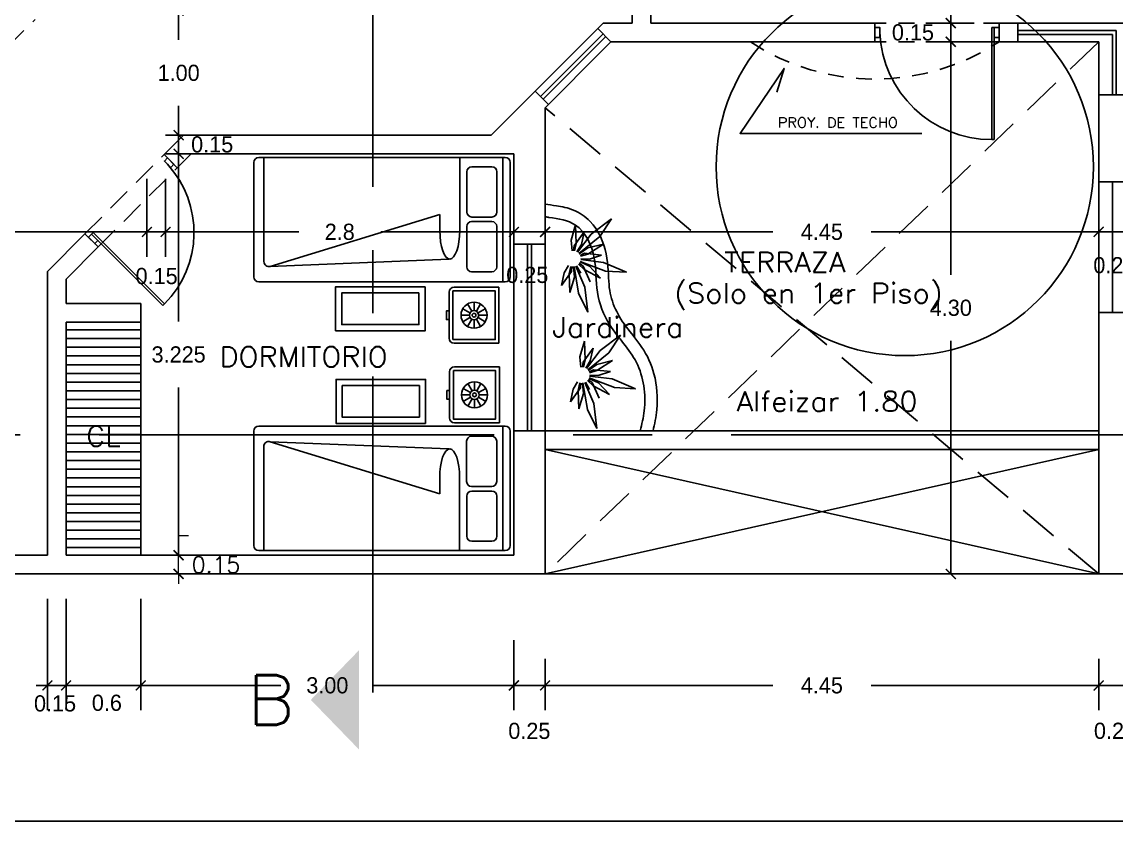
# Model space of a CAD drawing. Header units: millimetres. Extents: x 223 to 336, y 70 to 139.
# Drawn here: x 321.78 to 330.57, y 120.48 to 127.1 of the extents above; entities that cross this region are included whole.
import ezdxf

# ---------------------------------------------------------------- set-up
doc = ezdxf.new("R2010")
doc.units = ezdxf.units.MM
doc.linetypes.add('CENTERX2', pattern=[101.6, 63.5, -12.7, 12.7, -12.7])
doc.linetypes.add('HIDDEN', pattern=[9.525, 6.35, -3.175])
doc.layers.add('COTAS', color=3, linetype='Continuous', lineweight=9)
for name, color, linetype in [('linea-corte', 140, 'CENTERX2'), ('MUEBLES', 253, 'Continuous'), ('MUROS', 5, 'Continuous'), ('MUROS-BAJOS', 40, 'Continuous'), ('pisos', 8, 'Continuous'), ('PLANTAS', 3, 'Continuous'), ('PROYECCIONES', 6, 'HIDDEN'), ('PUERTAS', 2, 'Continuous'), ('TERRENO', 1, 'Continuous'), ('TEXTOS', 4, 'Continuous')]:
    doc.layers.add(name, color=color, linetype=linetype)
doc.layers.add('VENTANAS', color=250, linetype='Continuous', plot=False)
doc.styles.add('ROMANS', font='romans.shx', dxfattribs={"height": 0.05})
doc.dimstyles.new('ISO-25', dxfattribs={"dimtxt": 0.13, "dimasz": 0.08, "dimexe": 0.2, "dimexo": 0.2, "dimgap": 0.2, "dimtad": 0, "dimtih": 1, "dimtoh": 1, "dimdec": 3, "dimdsep": 46, "dimtxsty": 'Standard', "dimblk": 'ARCHTICK', "dimcen": 3, "dimadec": 0, "dimazin": 0, "dimtfac": 1, "dimtdec": 3, "dimtmove": 0, "dimatfit": 3, "dimldrblk": 'ARCHTICK', "dimfxl": 1, "dimarcsym": 0})

# ---------------------------------------------------------------- blocks, each defined once
blk = doc.blocks.new('_ARCHTICK')
at = {"color": 0, "linetype": 'ByBlock', "const_width": 0.15}
blk.add_lwpolyline([(-0.5, -0.5), (0.5, 0.5)], dxfattribs=at)
blk = doc.blocks.new('*D320')
at = {"layer": 'COTAS', "color": 0, "lineweight": -2, "ltscale": 0.05, "transparency": 16777216}
for p, q in [((298.285, 121.981), (298.285, 120.4762)), ((334.345, 121.981), (334.345, 120.4762)), ((298.285, 120.6762), (315.8658, 120.6762)), ((334.345, 120.6762), (316.7642, 120.6762))]:
    blk.add_line(p, q, dxfattribs=at)
at = {"layer": 'Defpoints', "color": 0, "ltscale": 0.05, "transparency": 16777216}
for p in [(298.285, 122.181), (334.345, 122.181), (334.345, 120.6762)]:
    blk.add_point(p, dxfattribs=at)
at = {"layer": 'COTAS', "color": 0, "lineweight": -2, "ltscale": 0.05, "transparency": 16777216, "xscale": 0.08, "yscale": 0.08, "zscale": 0.08, "rotation": 180}
blk.add_blockref('_ARCHTICK', (298.285, 120.6762), dxfattribs=at)
at = {"layer": 'COTAS', "color": 0, "lineweight": -2, "ltscale": 0.05, "transparency": 16777216, "xscale": 0.08, "yscale": 0.08, "zscale": 0.08}
blk.add_blockref('_ARCHTICK', (334.345, 120.6762), dxfattribs=at)
at = {"layer": 'COTAS', "color": 0, "ltscale": 0.05, "transparency": 16777216, "insert": (316.315, 120.6762), "char_height": 0.13, "attachment_point": 5}
blk.add_mtext('36.06', dxfattribs=at)
blk = doc.blocks.new('*D417')
at = {"layer": 'COTAS', "color": 0, "lineweight": -2, "ltscale": 0.05, "transparency": 16777216}
for p, q in [((330.2306, 128.2128), (329.0419, 128.2128)), ((329.2419, 128.2128), (329.2419, 128.1241)), ((329.2419, 127.0878), (329.2419, 127.5941)), ((329.4306, 127.0878), (329.0419, 127.0878))]:
    blk.add_line(p, q, dxfattribs=at)
at = {"layer": 'Defpoints', "color": 0, "ltscale": 0.05, "transparency": 16777216}
for p in [(329.2419, 128.2128), (330.4306, 128.2128), (329.6306, 127.0878)]:
    blk.add_point(p, dxfattribs=at)
at = {"layer": 'COTAS', "color": 0, "lineweight": -2, "ltscale": 0.05, "transparency": 16777216, "xscale": 0.08, "yscale": 0.08, "zscale": 0.08}
for p, rotation in [((329.2419, 128.2128), 90), ((329.2419, 127.0878), 270)]:
    blk.add_blockref('_ARCHTICK', p, dxfattribs=dict(at, rotation=rotation))
at = {"layer": 'COTAS', "color": 0, "ltscale": 0.05, "transparency": 16777216, "insert": (329.2419, 127.8591), "char_height": 0.13, "attachment_point": 5}
blk.add_mtext('1.125', dxfattribs=at)
blk = doc.blocks.new('*D416')
at = {"layer": 'COTAS', "color": 0, "lineweight": -2, "ltscale": 0.05, "transparency": 16777216}
for p, q in [((329.2419, 127.0878), (329.2419, 127.1678)), ((329.4306, 127.0878), (329.0419, 127.0878)), ((329.2419, 126.9378), (329.2419, 127.0878)), ((329.2419, 126.9378), (329.2419, 127.0878)), ((329.4306, 126.9378), (329.0419, 126.9378)), ((329.2419, 126.9378), (329.2419, 126.8578))]:
    blk.add_line(p, q, dxfattribs=at)
at = {"layer": 'Defpoints', "color": 0, "ltscale": 0.05, "transparency": 16777216}
for p in [(329.2419, 127.0878), (329.6306, 127.0878), (329.6306, 126.9378)]:
    blk.add_point(p, dxfattribs=at)
at = {"layer": 'COTAS', "color": 0, "lineweight": -2, "ltscale": 0.05, "transparency": 16777216, "xscale": 0.08, "yscale": 0.08, "zscale": 0.08}
for p, rotation in [((329.2419, 127.0878), 270), ((329.2419, 126.9378), 90)]:
    blk.add_blockref('_ARCHTICK', p, dxfattribs=dict(at, rotation=rotation))
at = {"layer": 'COTAS', "color": 0, "ltscale": 0.05, "transparency": 16777216, "insert": (328.9375, 127.0128), "char_height": 0.13, "attachment_point": 5}
blk.add_mtext('0.15', dxfattribs=at)
blk = doc.blocks.new('*D401')
at = {"layer": 'COTAS', "color": 0, "lineweight": -2, "ltscale": 0.05, "transparency": 16777216}
for p, q in [((323.4306, 127.1878), (322.8354, 127.1878)), ((323.0354, 127.1878), (323.0354, 126.9528)), ((323.0354, 126.1878), (323.0354, 126.4228)), ((322.9306, 126.1878), (323.2354, 126.1878))]:
    blk.add_line(p, q, dxfattribs=at)
at = {"layer": 'Defpoints', "color": 0, "ltscale": 0.05, "transparency": 16777216}
for p in [(323.0354, 127.1878), (323.6306, 127.1878), (322.7306, 126.1878)]:
    blk.add_point(p, dxfattribs=at)
at = {"layer": 'COTAS', "color": 0, "lineweight": -2, "ltscale": 0.05, "transparency": 16777216, "xscale": 0.08, "yscale": 0.08, "zscale": 0.08}
for p, rotation in [((323.0354, 127.1878), 90), ((323.0354, 126.1878), 270)]:
    blk.add_blockref('_ARCHTICK', p, dxfattribs=dict(at, rotation=rotation))
at = {"layer": 'COTAS', "color": 0, "ltscale": 0.05, "transparency": 16777216, "insert": (323.0354, 126.6878), "char_height": 0.13, "attachment_point": 5}
blk.add_mtext('1.00', dxfattribs=at)
blk = doc.blocks.new('*D355')
at = {"layer": 'COTAS', "color": 0, "lineweight": -2, "ltscale": 0.05, "transparency": 16777216}
for p, q in [((322.7306, 122.131), (322.7306, 121.5672)), ((325.7306, 122.131), (325.7306, 121.5672)), ((322.7306, 121.7672), (323.8573, 121.7672)), ((325.7306, 121.7672), (324.604, 121.7672))]:
    blk.add_line(p, q, dxfattribs=at)
at = {"layer": 'Defpoints', "color": 0, "ltscale": 0.05, "transparency": 16777216}
for p in [(322.7306, 122.331), (325.7306, 122.331), (322.7306, 121.7672)]:
    blk.add_point(p, dxfattribs=at)
at = {"layer": 'COTAS', "color": 0, "lineweight": -2, "ltscale": 0.05, "transparency": 16777216, "xscale": 0.08, "yscale": 0.08, "zscale": 0.08, "rotation": 180}
blk.add_blockref('_ARCHTICK', (322.7306, 121.7672), dxfattribs=at)
at = {"layer": 'COTAS', "color": 0, "lineweight": -2, "ltscale": 0.05, "transparency": 16777216, "xscale": 0.08, "yscale": 0.08, "zscale": 0.08}
blk.add_blockref('_ARCHTICK', (325.7306, 121.7672), dxfattribs=at)
at = {"layer": 'COTAS', "color": 0, "ltscale": 0.05, "transparency": 16777216, "insert": (324.2306, 121.7672), "char_height": 0.13, "attachment_point": 5}
blk.add_mtext('3.00', dxfattribs=at)
blk = doc.blocks.new('*D328')
at = {"layer": 'COTAS', "color": 0, "lineweight": -2, "ltscale": 0.05, "transparency": 16777216}
for p, q in [((322.9306, 125.8378), (322.9306, 125.2106)), ((325.7306, 125.8378), (325.7306, 125.2106)), ((322.9306, 125.4106), (324.0006, 125.4106)), ((325.7306, 125.4106), (324.6606, 125.4106))]:
    blk.add_line(p, q, dxfattribs=at)
at = {"layer": 'Defpoints', "color": 0, "ltscale": 0.05, "transparency": 16777216}
for p in [(322.9306, 126.0378), (325.7306, 126.0378), (322.9306, 125.4106)]:
    blk.add_point(p, dxfattribs=at)
at = {"layer": 'COTAS', "color": 0, "lineweight": -2, "ltscale": 0.05, "transparency": 16777216, "xscale": 0.08, "yscale": 0.08, "zscale": 0.08, "rotation": 180}
blk.add_blockref('_ARCHTICK', (322.9306, 125.4106), dxfattribs=at)
at = {"layer": 'COTAS', "color": 0, "lineweight": -2, "ltscale": 0.05, "transparency": 16777216, "xscale": 0.08, "yscale": 0.08, "zscale": 0.08}
blk.add_blockref('_ARCHTICK', (325.7306, 125.4106), dxfattribs=at)
at = {"layer": 'COTAS', "color": 0, "ltscale": 0.05, "transparency": 16777216, "insert": (324.3306, 125.4106), "char_height": 0.13, "attachment_point": 5}
blk.add_mtext('2.8', dxfattribs=at)
blk = doc.blocks.new('*D330')
at = {"layer": 'COTAS', "color": 0, "lineweight": -2, "ltscale": 0.05, "transparency": 16777216}
for p, q in [((319.2806, 126.2128), (319.2806, 125.2106)), ((322.7806, 125.8378), (322.7806, 125.2106)), ((319.2806, 125.4106), (320.6465, 125.4106)), ((322.7806, 125.4106), (321.4148, 125.4106))]:
    blk.add_line(p, q, dxfattribs=at)
at = {"layer": 'Defpoints', "color": 0, "ltscale": 0.05, "transparency": 16777216}
for p in [(319.2806, 126.4128), (322.7806, 126.0378), (319.2806, 125.4106)]:
    blk.add_point(p, dxfattribs=at)
at = {"layer": 'COTAS', "color": 0, "lineweight": -2, "ltscale": 0.05, "transparency": 16777216, "xscale": 0.08, "yscale": 0.08, "zscale": 0.08, "rotation": 180}
blk.add_blockref('_ARCHTICK', (319.2806, 125.4106), dxfattribs=at)
at = {"layer": 'COTAS', "color": 0, "lineweight": -2, "ltscale": 0.05, "transparency": 16777216, "xscale": 0.08, "yscale": 0.08, "zscale": 0.08}
blk.add_blockref('_ARCHTICK', (322.7806, 125.4106), dxfattribs=at)
at = {"layer": 'COTAS', "color": 0, "ltscale": 0.05, "transparency": 16777216, "insert": (321.0306, 125.4106), "char_height": 0.13, "attachment_point": 5}
blk.add_mtext('3.40', dxfattribs=at)
blk = doc.blocks.new('*D457')
at = {"layer": 'COTAS', "color": 0, "lineweight": -2, "ltscale": 0.05, "transparency": 16777216}
for p, q in [((322.1307, 122.4627), (322.1307, 121.5672)), ((322.7307, 122.4627), (322.7307, 121.5672)), ((322.1307, 121.7672), (322.0507, 121.7672)), ((322.1307, 121.7672), (322.7307, 121.7672)), ((322.7307, 121.7672), (322.8107, 121.7672))]:
    blk.add_line(p, q, dxfattribs=at)
at = {"layer": 'Defpoints', "color": 0, "ltscale": 0.05, "transparency": 16777216}
for p in [(322.1307, 122.6627), (322.7307, 122.6627), (322.7307, 121.7672)]:
    blk.add_point(p, dxfattribs=at)
at = {"layer": 'COTAS', "color": 0, "lineweight": -2, "ltscale": 0.05, "transparency": 16777216, "xscale": 0.08, "yscale": 0.08, "zscale": 0.08}
blk.add_blockref('_ARCHTICK', (322.1307, 121.7672), dxfattribs=at)
at = {"layer": 'COTAS', "color": 0, "lineweight": -2, "ltscale": 0.05, "transparency": 16777216, "xscale": 0.08, "yscale": 0.08, "zscale": 0.08, "rotation": 180}
blk.add_blockref('_ARCHTICK', (322.7307, 121.7672), dxfattribs=at)
at = {"layer": 'COTAS', "color": 0, "ltscale": 0.05, "transparency": 16777216, "insert": (322.4586, 121.6269), "char_height": 0.13, "attachment_point": 5}
blk.add_mtext('0.6', dxfattribs=at)
blk = doc.blocks.new('*D456')
at = {"layer": 'COTAS', "color": 0, "lineweight": -2, "ltscale": 0.05, "transparency": 16777216}
for p, q in [((321.9807, 122.4627), (321.9807, 121.5672)), ((322.1307, 122.4627), (322.1307, 121.5672)), ((321.9807, 121.7672), (321.9007, 121.7672)), ((321.9807, 121.7672), (322.1307, 121.7672)), ((322.1307, 121.7672), (322.2107, 121.7672))]:
    blk.add_line(p, q, dxfattribs=at)
at = {"layer": 'Defpoints', "color": 0, "ltscale": 0.05, "transparency": 16777216}
for p in [(321.9807, 122.6627), (322.1307, 122.6627), (322.1307, 121.7672)]:
    blk.add_point(p, dxfattribs=at)
at = {"layer": 'COTAS', "color": 0, "lineweight": -2, "ltscale": 0.05, "transparency": 16777216, "xscale": 0.08, "yscale": 0.08, "zscale": 0.08}
blk.add_blockref('_ARCHTICK', (321.9807, 121.7672), dxfattribs=at)
at = {"layer": 'COTAS', "color": 0, "lineweight": -2, "ltscale": 0.05, "transparency": 16777216, "xscale": 0.08, "yscale": 0.08, "zscale": 0.08, "rotation": 180}
blk.add_blockref('_ARCHTICK', (322.1307, 121.7672), dxfattribs=at)
at = {"layer": 'COTAS', "color": 0, "ltscale": 0.05, "transparency": 16777216, "insert": (322.0422, 121.6219), "char_height": 0.13, "attachment_point": 5}
blk.add_mtext('0.15', dxfattribs=at)
blk = doc.blocks.new('*D455')
at = {"layer": 'COTAS', "color": 0, "lineweight": -2, "ltscale": 0.05, "transparency": 16777216}
for p, q in [((321.0307, 122.4627), (321.0307, 121.5672)), ((321.9807, 122.4627), (321.9807, 121.5672)), ((321.0307, 121.7672), (320.9507, 121.7672)), ((321.0307, 121.7672), (321.1215, 121.7672)), ((321.9807, 121.7672), (321.8898, 121.7672)), ((321.9807, 121.7672), (322.0607, 121.7672))]:
    blk.add_line(p, q, dxfattribs=at)
at = {"layer": 'Defpoints', "color": 0, "ltscale": 0.05, "transparency": 16777216}
for p in [(321.0307, 122.6627), (321.9807, 122.6627), (321.9807, 121.7672)]:
    blk.add_point(p, dxfattribs=at)
at = {"layer": 'COTAS', "color": 0, "lineweight": -2, "ltscale": 0.05, "transparency": 16777216, "xscale": 0.08, "yscale": 0.08, "zscale": 0.08}
blk.add_blockref('_ARCHTICK', (321.0307, 121.7672), dxfattribs=at)
at = {"layer": 'COTAS', "color": 0, "lineweight": -2, "ltscale": 0.05, "transparency": 16777216, "xscale": 0.08, "yscale": 0.08, "zscale": 0.08, "rotation": 180}
blk.add_blockref('_ARCHTICK', (321.9807, 121.7672), dxfattribs=at)
at = {"layer": 'COTAS', "color": 0, "ltscale": 0.05, "transparency": 16777216, "insert": (321.5057, 121.7672), "char_height": 0.13, "attachment_point": 5}
blk.add_mtext('0.95', dxfattribs=at)
blk = doc.blocks.new('*D400')
at = {"layer": 'COTAS', "color": 0, "lineweight": -2, "ltscale": 0.05, "transparency": 16777216}
for p, q in [((323.0354, 126.1878), (323.0354, 126.2678)), ((322.9306, 126.1878), (323.2354, 126.1878)), ((323.0354, 126.0378), (323.0354, 126.1878)), ((323.0354, 126.0378), (323.0354, 126.1878)), ((322.9306, 126.0378), (323.2354, 126.0378)), ((323.0354, 126.0378), (323.0354, 125.9578))]:
    blk.add_line(p, q, dxfattribs=at)
at = {"layer": 'Defpoints', "color": 0, "ltscale": 0.05, "transparency": 16777216}
for p in [(322.7306, 126.1878), (323.0354, 126.1878), (322.7306, 126.0378)]:
    blk.add_point(p, dxfattribs=at)
at = {"layer": 'COTAS', "color": 0, "lineweight": -2, "ltscale": 0.05, "transparency": 16777216, "xscale": 0.08, "yscale": 0.08, "zscale": 0.08}
for p, rotation in [((323.0354, 126.1878), 270), ((323.0354, 126.0378), 90)]:
    blk.add_blockref('_ARCHTICK', p, dxfattribs=dict(at, rotation=rotation))
at = {"layer": 'COTAS', "color": 0, "ltscale": 0.05, "transparency": 16777216, "insert": (323.3052, 126.1128), "char_height": 0.13, "attachment_point": 5}
blk.add_mtext('0.15', dxfattribs=at)
blk = doc.blocks.new('*D331')
at = {"layer": 'COTAS', "color": 0, "lineweight": -2, "ltscale": 0.05, "transparency": 16777216}
for p, q in [((322.9306, 126.0378), (323.2354, 126.0378)), ((323.0354, 126.0378), (323.0354, 124.6903)), ((323.0354, 122.8128), (323.0354, 124.1603)), ((322.9306, 122.8128), (323.2354, 122.8128))]:
    blk.add_line(p, q, dxfattribs=at)
at = {"layer": 'Defpoints', "color": 0, "ltscale": 0.05, "transparency": 16777216}
for p in [(322.7306, 126.0378), (323.0354, 126.0378), (322.7306, 122.8128)]:
    blk.add_point(p, dxfattribs=at)
at = {"layer": 'COTAS', "color": 0, "lineweight": -2, "ltscale": 0.05, "transparency": 16777216, "xscale": 0.08, "yscale": 0.08, "zscale": 0.08}
for p, rotation in [((323.0354, 126.0378), 90), ((323.0354, 122.8128), 270)]:
    blk.add_blockref('_ARCHTICK', p, dxfattribs=dict(at, rotation=rotation))
at = {"layer": 'COTAS', "color": 0, "ltscale": 0.05, "transparency": 16777216, "insert": (323.0354, 124.4253), "char_height": 0.13, "attachment_point": 5}
blk.add_mtext('3.225', dxfattribs=at)
blk = doc.blocks.new('*D329')
at = {"layer": 'COTAS', "color": 0, "lineweight": -2, "ltscale": 0.05, "transparency": 16777216}
for p, q in [((322.7806, 125.8378), (322.7806, 125.2106)), ((322.9306, 125.8378), (322.9306, 125.2106)), ((322.7806, 125.4106), (322.7006, 125.4106)), ((322.9306, 125.4106), (322.7806, 125.4106)), ((322.9306, 125.4106), (323.0106, 125.4106))]:
    blk.add_line(p, q, dxfattribs=at)
at = {"layer": 'Defpoints', "color": 0, "ltscale": 0.05, "transparency": 16777216}
for p in [(322.7806, 126.0378), (322.9306, 126.0378), (322.7806, 125.4106)]:
    blk.add_point(p, dxfattribs=at)
at = {"layer": 'COTAS', "color": 0, "lineweight": -2, "ltscale": 0.05, "transparency": 16777216, "xscale": 0.08, "yscale": 0.08, "zscale": 0.08}
blk.add_blockref('_ARCHTICK', (322.7806, 125.4106), dxfattribs=at)
at = {"layer": 'COTAS', "color": 0, "lineweight": -2, "ltscale": 0.05, "transparency": 16777216, "xscale": 0.08, "yscale": 0.08, "zscale": 0.08, "rotation": 180}
blk.add_blockref('_ARCHTICK', (322.9306, 125.4106), dxfattribs=at)
at = {"layer": 'COTAS', "color": 0, "ltscale": 0.05, "transparency": 16777216, "insert": (322.8586, 125.0554), "char_height": 0.13, "attachment_point": 5}
blk.add_mtext('0.15', dxfattribs=at)
blk = doc.blocks.new('*D348')
at = {"layer": 'COTAS', "color": 0, "lineweight": -2, "ltscale": 0.05, "transparency": 16777216}
for p, q in [((325.9806, 121.981), (325.9806, 121.5672)), ((330.4306, 121.981), (330.4306, 121.5672)), ((325.9806, 121.7672), (327.8106, 121.7672)), ((330.4306, 121.7672), (328.6006, 121.7672))]:
    blk.add_line(p, q, dxfattribs=at)
at = {"layer": 'Defpoints', "color": 0, "ltscale": 0.05, "transparency": 16777216}
for p in [(325.9806, 122.181), (330.4306, 122.181), (325.9806, 121.7672)]:
    blk.add_point(p, dxfattribs=at)
at = {"layer": 'COTAS', "color": 0, "lineweight": -2, "ltscale": 0.05, "transparency": 16777216, "xscale": 0.08, "yscale": 0.08, "zscale": 0.08, "rotation": 180}
blk.add_blockref('_ARCHTICK', (325.9806, 121.7672), dxfattribs=at)
at = {"layer": 'COTAS', "color": 0, "lineweight": -2, "ltscale": 0.05, "transparency": 16777216, "xscale": 0.08, "yscale": 0.08, "zscale": 0.08}
blk.add_blockref('_ARCHTICK', (330.4306, 121.7672), dxfattribs=at)
at = {"layer": 'COTAS', "color": 0, "ltscale": 0.05, "transparency": 16777216, "insert": (328.2056, 121.7672), "char_height": 0.13, "attachment_point": 5}
blk.add_mtext('4.45', dxfattribs=at)
blk = doc.blocks.new('*D326')
at = {"layer": 'COTAS', "color": 0, "lineweight": -2, "ltscale": 0.05, "transparency": 16777216}
for p, q in [((325.9806, 126.2079), (325.9806, 125.2106)), ((330.4306, 125.6128), (330.4306, 125.2106)), ((325.9806, 125.4106), (327.8106, 125.4106)), ((330.4306, 125.4106), (328.6006, 125.4106))]:
    blk.add_line(p, q, dxfattribs=at)
at = {"layer": 'Defpoints', "color": 0, "ltscale": 0.05, "transparency": 16777216}
for p in [(325.9806, 126.4079), (330.4306, 125.8128), (325.9806, 125.4106)]:
    blk.add_point(p, dxfattribs=at)
at = {"layer": 'COTAS', "color": 0, "lineweight": -2, "ltscale": 0.05, "transparency": 16777216, "xscale": 0.08, "yscale": 0.08, "zscale": 0.08, "rotation": 180}
blk.add_blockref('_ARCHTICK', (325.9806, 125.4106), dxfattribs=at)
at = {"layer": 'COTAS', "color": 0, "lineweight": -2, "ltscale": 0.05, "transparency": 16777216, "xscale": 0.08, "yscale": 0.08, "zscale": 0.08}
blk.add_blockref('_ARCHTICK', (330.4306, 125.4106), dxfattribs=at)
at = {"layer": 'COTAS', "color": 0, "ltscale": 0.05, "transparency": 16777216, "insert": (328.2056, 125.4106), "char_height": 0.13, "attachment_point": 5}
blk.add_mtext('4.45', dxfattribs=at)
blk = doc.blocks.new('*D354')
at = {"layer": 'COTAS', "color": 0, "lineweight": -2, "ltscale": 0.05, "transparency": 16777216}
for p, q in [((325.7306, 122.131), (325.7306, 121.5672)), ((325.9806, 121.981), (325.9806, 121.5672)), ((325.7306, 121.7672), (325.6506, 121.7672)), ((325.9806, 121.7672), (325.7306, 121.7672)), ((325.9806, 121.7672), (326.0606, 121.7672))]:
    blk.add_line(p, q, dxfattribs=at)
at = {"layer": 'Defpoints', "color": 0, "ltscale": 0.05, "transparency": 16777216}
for p in [(325.7306, 122.331), (325.9806, 122.181), (325.7306, 121.7672)]:
    blk.add_point(p, dxfattribs=at)
at = {"layer": 'COTAS', "color": 0, "lineweight": -2, "ltscale": 0.05, "transparency": 16777216, "xscale": 0.08, "yscale": 0.08, "zscale": 0.08}
blk.add_blockref('_ARCHTICK', (325.7306, 121.7672), dxfattribs=at)
at = {"layer": 'COTAS', "color": 0, "lineweight": -2, "ltscale": 0.05, "transparency": 16777216, "xscale": 0.08, "yscale": 0.08, "zscale": 0.08, "rotation": 180}
blk.add_blockref('_ARCHTICK', (325.9806, 121.7672), dxfattribs=at)
at = {"layer": 'COTAS', "color": 0, "ltscale": 0.05, "transparency": 16777216, "insert": (325.8545, 121.4012), "char_height": 0.13, "attachment_point": 5}
blk.add_mtext('0.25', dxfattribs=at)
blk = doc.blocks.new('*D327')
at = {"layer": 'COTAS', "color": 0, "lineweight": -2, "ltscale": 0.05, "transparency": 16777216}
for p, q in [((325.9806, 126.2079), (325.9806, 125.2106)), ((325.7306, 125.8378), (325.7306, 125.2106)), ((325.7306, 125.4106), (325.6506, 125.4106)), ((325.9806, 125.4106), (325.7306, 125.4106)), ((325.9806, 125.4106), (326.0606, 125.4106))]:
    blk.add_line(p, q, dxfattribs=at)
at = {"layer": 'Defpoints', "color": 0, "ltscale": 0.05, "transparency": 16777216}
for p in [(325.9806, 126.4079), (325.7306, 126.0378), (325.7306, 125.4106)]:
    blk.add_point(p, dxfattribs=at)
at = {"layer": 'COTAS', "color": 0, "lineweight": -2, "ltscale": 0.05, "transparency": 16777216, "xscale": 0.08, "yscale": 0.08, "zscale": 0.08}
blk.add_blockref('_ARCHTICK', (325.7306, 125.4106), dxfattribs=at)
at = {"layer": 'COTAS', "color": 0, "lineweight": -2, "ltscale": 0.05, "transparency": 16777216, "xscale": 0.08, "yscale": 0.08, "zscale": 0.08, "rotation": 180}
blk.add_blockref('_ARCHTICK', (325.9806, 125.4106), dxfattribs=at)
at = {"layer": 'COTAS', "color": 0, "ltscale": 0.05, "transparency": 16777216, "insert": (325.838, 125.0644), "char_height": 0.13, "attachment_point": 5}
blk.add_mtext('0.25', dxfattribs=at)
blk = doc.blocks.new('*D356')
at = {"layer": 'COTAS', "color": 0, "lineweight": -2, "ltscale": 0.05, "transparency": 16777216}
for p, q in [((330.6806, 122.131), (330.6806, 121.5672)), ((330.4306, 121.981), (330.4306, 121.5672)), ((330.4306, 121.7672), (330.3506, 121.7672)), ((330.6806, 121.7672), (330.4306, 121.7672)), ((330.6806, 121.7672), (330.7606, 121.7672))]:
    blk.add_line(p, q, dxfattribs=at)
at = {"layer": 'Defpoints', "color": 0, "ltscale": 0.05, "transparency": 16777216}
for p in [(330.6806, 122.331), (330.4306, 122.181), (330.4306, 121.7672)]:
    blk.add_point(p, dxfattribs=at)
at = {"layer": 'COTAS', "color": 0, "lineweight": -2, "ltscale": 0.05, "transparency": 16777216, "xscale": 0.08, "yscale": 0.08, "zscale": 0.08}
blk.add_blockref('_ARCHTICK', (330.4306, 121.7672), dxfattribs=at)
at = {"layer": 'COTAS', "color": 0, "lineweight": -2, "ltscale": 0.05, "transparency": 16777216, "xscale": 0.08, "yscale": 0.08, "zscale": 0.08, "rotation": 180}
blk.add_blockref('_ARCHTICK', (330.6806, 121.7672), dxfattribs=at)
at = {"layer": 'COTAS', "color": 0, "ltscale": 0.05, "transparency": 16777216, "insert": (330.5615, 121.4017), "char_height": 0.13, "attachment_point": 5}
blk.add_mtext('0.25', dxfattribs=at)
blk = doc.blocks.new('*D325')
at = {"layer": 'COTAS', "color": 0, "lineweight": -2, "ltscale": 0.05, "transparency": 16777216}
for p, q in [((330.2306, 126.9378), (329.0419, 126.9378)), ((329.2419, 126.9378), (329.2419, 125.0653)), ((329.2419, 122.6628), (329.2419, 124.5353)), ((330.2306, 122.6628), (329.0419, 122.6628))]:
    blk.add_line(p, q, dxfattribs=at)
at = {"layer": 'Defpoints', "color": 0, "ltscale": 0.05, "transparency": 16777216}
for p in [(329.2419, 126.9378), (330.4306, 126.9378), (330.4306, 122.6628)]:
    blk.add_point(p, dxfattribs=at)
at = {"layer": 'COTAS', "color": 0, "lineweight": -2, "ltscale": 0.05, "transparency": 16777216, "xscale": 0.08, "yscale": 0.08, "zscale": 0.08}
for p, rotation in [((329.2419, 126.9378), 90), ((329.2419, 122.6628), 270)]:
    blk.add_blockref('_ARCHTICK', p, dxfattribs=dict(at, rotation=rotation))
at = {"layer": 'COTAS', "color": 0, "ltscale": 0.05, "transparency": 16777216, "insert": (329.2419, 124.8003), "char_height": 0.13, "attachment_point": 5}
blk.add_mtext('4.30', dxfattribs=at)
blk = doc.blocks.new('*D324')
at = {"layer": 'COTAS', "color": 0, "lineweight": -2, "ltscale": 0.05, "transparency": 16777216}
for p, q in [((330.4306, 125.6128), (330.4306, 125.2106)), ((330.6806, 125.6128), (330.6806, 125.2106)), ((330.4306, 125.4106), (330.3506, 125.4106)), ((330.6806, 125.4106), (330.4306, 125.4106)), ((330.6806, 125.4106), (330.7606, 125.4106))]:
    blk.add_line(p, q, dxfattribs=at)
at = {"layer": 'Defpoints', "color": 0, "ltscale": 0.05, "transparency": 16777216}
for p in [(330.4306, 125.8128), (330.6806, 125.8128), (330.4306, 125.4106)]:
    blk.add_point(p, dxfattribs=at)
at = {"layer": 'COTAS', "color": 0, "lineweight": -2, "ltscale": 0.05, "transparency": 16777216, "xscale": 0.08, "yscale": 0.08, "zscale": 0.08}
blk.add_blockref('_ARCHTICK', (330.4306, 125.4106), dxfattribs=at)
at = {"layer": 'COTAS', "color": 0, "lineweight": -2, "ltscale": 0.05, "transparency": 16777216, "xscale": 0.08, "yscale": 0.08, "zscale": 0.08, "rotation": 180}
blk.add_blockref('_ARCHTICK', (330.6806, 125.4106), dxfattribs=at)
at = {"layer": 'COTAS', "color": 0, "ltscale": 0.05, "transparency": 16777216, "insert": (330.5567, 125.1424), "char_height": 0.13, "attachment_point": 5}
blk.add_mtext('0.25', dxfattribs=at)

msp = doc.modelspace()

# ---------------------------------------------------------------- hatches: boundary and pattern name
at = {"layer": 'pisos', "ltscale": 0.05}
h = msp.add_hatch(dxfattribs=at)
h.set_pattern_fill('_USER', color=256, scale=0.07, style=0, pattern_type=0)
h.set_pattern_definition([(0, (56.68888, 256.013836), (0, -0.07), [])])
h.paths.add_polyline_path([(322.73064, 122.81281), (322.13064, 122.81281), (322.13064, 124.68531), (322.73064, 124.68531)])
h.paths.add_polyline_path([(322.21827, 123.87715), (322.62563, 123.87715), (322.62563, 123.62897), (322.21827, 123.62897)], flags=24)

# ---------------------------------------------------------------- linework, layer by layer
at = {"layer": 'COTAS', "ltscale": 0.05}
for p, q in [((323.03539, 122.97281), (323.11539, 122.97281)), ((323.03539, 122.81281), (323.03539, 122.97281)), ((322.93064, 122.81281), (323.23539, 122.81281)), ((323.03539, 122.66281), (323.03539, 122.81281)), ((322.93064, 122.66281), (323.23539, 122.66281)), ((323.03539, 122.66281), (323.03539, 122.58281))]:
    msp.add_line(p, q, dxfattribs=at)
at = {"layer": 'linea-corte', "ltscale": 0.04}
msp.add_line((324.59687, 136.44118), (324.59687, 121.26045), dxfattribs=at)
at = {"layer": 'linea-corte', "ltscale": 0.05}
msp.add_line((335.73083, 123.78159), (297.15788, 123.78159), dxfattribs=at)
msp.add_lwpolyline([(324.48628, 121.65114, 0.8, 0, 0), (324.09813, 121.65114, 0, 0, 0)], format="xyseb", dxfattribs=at)
at = {"layer": 'MUEBLES'}
for p, q in [((323.64054, 125.04864), (323.64054, 125.96864)), ((323.68054, 126.00864), (325.66054, 126.00864)), ((323.72054, 125.1721), (323.72054, 126.00864)), ((325.29467, 125.42124), (325.29467, 126.00175)), ((325.64054, 126.00864), (325.64054, 125.00864)), ((325.70054, 125.96864), (325.70054, 125.04864)), ((325.35242, 125.89372), (325.35242, 125.57025)), ((325.55417, 125.93372), (325.39242, 125.93372)), ((325.59417, 125.57025), (325.59417, 125.89372)), ((325.13467, 125.55148), (323.77226, 125.13386)), ((325.13467, 125.42124), (325.13467, 125.55148)), ((325.39242, 125.53025), (325.55417, 125.53025)), ((325.35066, 125.45366), (325.35066, 125.13019)), ((325.55242, 125.49366), (325.39066, 125.49366)), ((325.59242, 125.13019), (325.59242, 125.45366)), ((325.20648, 125.19217), (323.77226, 125.13386)), ((325.39066, 125.09019), (325.55242, 125.09019)), ((325.66054, 125.00864), (323.68054, 125.00864)), ((325.2097, 124.92619), (325.2097, 124.55619)), ((325.6097, 124.96619), (325.2497, 124.96619)), ((325.6097, 124.51619), (325.6097, 124.96619)), ((325.35751, 124.83159), (325.39097, 124.77363)), ((325.4097, 124.84557), (325.4097, 124.77864)), ((325.4097, 124.84557), (325.4097, 124.77864)), ((325.46189, 124.83159), (325.42843, 124.77363)), ((325.30532, 124.74119), (325.37225, 124.74119)), ((325.37225, 124.74119), (325.30532, 124.74119)), ((325.3193, 124.79338), (325.37726, 124.75992)), ((325.3193, 124.689), (325.37726, 124.72246)), ((325.5001, 124.79338), (325.44214, 124.75992)), ((325.5001, 124.689), (325.44214, 124.72246)), ((325.51408, 124.74119), (325.44715, 124.74119)), ((325.35751, 124.65079), (325.39097, 124.70875)), ((325.4097, 124.70374), (325.4097, 124.63681)), ((325.4097, 124.63681), (325.4097, 124.70374)), ((325.46189, 124.65079), (325.42843, 124.70875)), ((325.2497, 124.51619), (325.6097, 124.51619)), ((325.21346, 123.91647), (325.21346, 124.28647)), ((325.25346, 124.32647), (325.61346, 124.32647)), ((325.61346, 124.32647), (325.61346, 123.87647)), ((325.36127, 124.19186), (325.39473, 124.1339)), ((325.41346, 124.20585), (325.41346, 124.13892)), ((325.41346, 124.13892), (325.41346, 124.20585)), ((325.46565, 124.19186), (325.43218, 124.1339)), ((325.376, 124.10147), (325.30908, 124.10147)), ((325.30908, 124.10147), (325.376, 124.10147)), ((325.32306, 124.15366), (325.38102, 124.12019)), ((325.50385, 124.15366), (325.44589, 124.12019)), ((325.51784, 124.10147), (325.45091, 124.10147)), ((325.32306, 124.04928), (325.38102, 124.08274)), ((325.36127, 124.01107), (325.39473, 124.06903)), ((325.41346, 123.99709), (325.41346, 124.06401)), ((325.41346, 123.99709), (325.41346, 124.06401)), ((325.46565, 124.01107), (325.43218, 124.06903)), ((325.50385, 124.04928), (325.44589, 124.08274)), ((325.6601, 123.8505), (323.6801, 123.8505)), ((325.61346, 123.87647), (325.25346, 123.87647)), ((325.6401, 122.8505), (325.6401, 123.8505)), ((323.6401, 123.8105), (323.6401, 122.8905)), ((325.39022, 123.76895), (325.55198, 123.76895)), ((325.7001, 122.8905), (325.7001, 123.8105)), ((323.7201, 123.68703), (323.7201, 122.8505)), ((325.20603, 123.66696), (323.77182, 123.72528)), ((325.13422, 123.30765), (323.77182, 123.72528)), ((325.35022, 123.40548), (325.35022, 123.72895)), ((325.59198, 123.72895), (325.59198, 123.40548)), ((325.13422, 123.43789), (325.13422, 123.30765)), ((325.29422, 123.43789), (325.29422, 122.85738)), ((325.55198, 123.36548), (325.39022, 123.36548)), ((325.39197, 123.32888), (325.55373, 123.32888)), ((325.35197, 122.96542), (325.35197, 123.28888)), ((325.59373, 123.28888), (325.59373, 122.96542)), ((325.55373, 122.92542), (325.39197, 122.92542)), ((323.6801, 122.8505), (325.6601, 122.8505))]:
    msp.add_line(p, q, dxfattribs=at)
for points in [[(325.01706, 124.97059), (325.01706, 124.61647), (324.29671, 124.61647), (324.29671, 124.97059)], [(324.96706, 124.92059), (324.96706, 124.66647), (324.34671, 124.66647), (324.34671, 124.92059)], [(325.2397, 124.54619), (325.5797, 124.54619), (325.5797, 124.93619), (325.2397, 124.93619)], [(325.2097, 124.77622), (325.2097, 124.70616), (325.18763, 124.70616), (325.18763, 124.77622)], [(325.24346, 124.29647), (325.58346, 124.29647), (325.58346, 123.90647), (325.24346, 123.90647)], [(325.02082, 123.87206), (325.02082, 124.22619), (324.30047, 124.22619), (324.30047, 123.87206)], [(324.97082, 123.92206), (324.97082, 124.17619), (324.35047, 124.17619), (324.35047, 123.92206)], [(325.21346, 124.06644), (325.21346, 124.13649), (325.19138, 124.13649), (325.19138, 124.06644)]]:
    msp.add_lwpolyline(points, close=True, dxfattribs=at)
for centre, radius in [((325.4097, 124.74119), 0.10438), ((325.4097, 124.74119), 0.03745), ((325.4097, 124.74119), 0.01509), ((325.41346, 124.10147), 0.10438), ((325.41346, 124.10147), 0.03745), ((325.41346, 124.10147), 0.01509)]:
    msp.add_circle(centre, radius, dxfattribs=at)
for centre, start, end in [((323.68054, 125.96864), 90, 180), ((325.66054, 125.96864), 0, 90), ((325.39242, 125.89372), 90, 180), ((325.55417, 125.89372), 0, 90), ((325.39242, 125.57025), 180, 270), ((325.55417, 125.57025), 270, 0), ((325.39066, 125.45366), 90, 180), ((325.55242, 125.45366), 0, 90), ((323.76054, 125.1721), 180, 287.042122), ((325.39066, 125.13019), 180, 270), ((325.55242, 125.13019), 270, 0), ((323.68054, 125.04864), 180, 270), ((325.66054, 125.04864), 270, 0), ((325.2497, 124.92619), 90, 180), ((325.2497, 124.55619), 180, 270), ((325.25346, 124.28647), 90, 180), ((323.6801, 123.8105), 90, 180), ((325.25346, 123.91647), 180, 270), ((325.6601, 123.8105), 0, 90), ((325.39022, 123.72895), 90, 180), ((325.55198, 123.72895), 0, 90), ((323.7601, 123.68703), 72.957878, 180), ((325.39022, 123.40548), 180, 270), ((325.55198, 123.40548), 270, 0), ((325.39197, 123.28888), 90, 180), ((325.55373, 123.28888), 0, 90), ((325.39197, 122.96542), 180, 270), ((325.55373, 122.96542), 270, 0), ((323.6801, 122.8905), 180, 270), ((325.6601, 122.8905), 270, 0)]:
    msp.add_arc(centre, 0.04, start, end, dxfattribs=at)
at = {"layer": 'MUEBLES', "extrusion": (0, 0, -1)}
msp.add_ellipse((325.21467, 125.42124), major_axis=(0, -0.2289), ratio=0.3494982, start_param=4.712389, end_param=7.8539816, dxfattribs=at)
at = {"layer": 'MUEBLES'}
msp.add_ellipse((325.21422, 123.43789), major_axis=(0, 0.2289), ratio=0.3494982, start_param=4.712389, end_param=7.8539816, dxfattribs=at)
at = {"layer": 'MUROS'}
for p, q in [((326.68064, 127.20031), (326.68064, 127.08781)), ((326.83064, 127.20031), (326.83064, 127.08781)), ((326.40447, 127.04387), (326.4484, 127.08781)), ((326.51054, 126.93781), (326.40447, 127.04387)), ((326.4484, 127.08781), (326.68064, 127.08781)), ((326.83064, 127.08781), (328.63064, 127.08781)), ((329.63064, 126.93781), (329.63064, 127.08781)), ((329.63064, 127.08781), (329.78064, 127.08781)), ((329.78064, 126.93781), (329.78064, 127.08781)), ((326.51054, 126.93781), (327.63064, 126.93781)), ((326.51054, 126.93781), (328.63064, 126.93781)), ((329.63064, 126.93781), (329.78064, 126.93781)), ((325.5484, 126.18781), (325.90196, 126.54136)), ((326.00802, 126.4353), (325.90196, 126.54136)), ((330.43064, 126.51281), (330.43064, 126.03781)), ((330.43064, 125.81281), (330.43064, 126.51281)), ((330.43064, 126.51281), (330.68064, 126.51281)), ((325.98064, 126.40791), (326.00802, 126.4353)), ((323.07459, 126.18781), (325.5484, 126.18781)), ((323.13673, 126.03781), (325.73064, 126.03781)), ((330.43064, 125.81281), (330.68064, 125.81281)), ((325.73064, 125.31281), (325.98064, 125.31281)), ((330.43064, 123.81281), (330.43064, 124.76281)), ((325.73064, 123.81281), (330.43064, 123.81281)), ((330.43064, 122.66281), (330.43064, 123.81281)), ((325.98064, 123.66281), (330.43064, 123.66281)), ((314.61814, 122.81281), (321.98064, 122.81281)), ((322.13064, 122.81281), (325.73064, 122.81281)), ((305.24661, 122.66234), (325.98064, 122.66281)), ((330.43064, 122.66281), (333.195, 122.66281))]:
    msp.add_line(p, q, dxfattribs=at)
at = {"layer": 'MUROS', "ltscale": 0.05}
for p, q in [((328.63064, 126.93781), (328.63064, 127.08781)), ((325.98064, 126.40791), (325.98064, 125.31281)), ((322.91883, 126.03205), (323.07459, 126.18781)), ((323.0249, 125.92598), (323.13673, 126.03781)), ((325.73064, 126.03781), (325.73064, 125.31281)), ((322.91883, 126.03205), (323.0249, 125.92598)), ((321.98064, 125.09385), (322.28244, 125.39565)), ((322.28244, 125.39565), (322.3885, 125.28958)), ((322.13064, 125.03172), (322.3885, 125.28958)), ((321.98064, 125.09385), (321.98064, 122.81281)), ((322.13064, 125.03172), (322.13064, 124.83531)), ((322.13064, 124.83531), (322.73064, 124.83531)), ((322.73064, 124.68531), (322.73064, 124.83531)), ((330.68064, 124.76281), (330.43064, 124.76281)), ((322.13064, 124.68531), (322.73064, 124.68531)), ((322.13064, 124.68531), (322.13064, 122.81281)), ((325.73064, 123.81281), (325.73064, 122.81281)), ((325.73064, 123.81281), (325.98064, 123.81281)), ((325.98064, 123.81281), (325.98064, 122.66281)), ((325.98064, 123.81281), (325.98064, 122.66281))]:
    msp.add_line(p, q, dxfattribs=at)
at = {"layer": 'MUROS-BAJOS', "ltscale": 0.05}
for p, q in [((326.40447, 127.04387), (325.90196, 126.54136)), ((329.78064, 127.08781), (330.68064, 127.08781)), ((326.43229, 126.85956), (326.51054, 126.93781)), ((326.43229, 126.85956), (326.51054, 126.93781)), ((329.78064, 126.93781), (330.43064, 126.93781)), ((330.43064, 126.93781), (330.43064, 126.51281)), ((326.43229, 126.85956), (326.00802, 126.4353)), ((330.43064, 125.81281), (330.43064, 124.76281)), ((325.73064, 125.31281), (325.73064, 123.81281)), ((325.98064, 123.81281), (325.98064, 125.31281)), ((325.98064, 123.81281), (325.98064, 125.31281))]:
    msp.add_line(p, q, dxfattribs=at)
for points, knots in [([(326.84828, 123.81281), (326.8618, 123.8666), (326.87355, 123.9233), (326.88766, 124.07817), (326.88098, 124.17634), (326.83584, 124.34647), (326.80074, 124.42092), (326.71736, 124.5454), (326.67179, 124.59826), (326.55176, 124.75641), (326.50517, 124.86124), (326.48887, 125.05708), (326.49136, 125.14079), (326.45176, 125.32718), (326.41261, 125.42274), (326.30473, 125.53529), (326.25718, 125.56632), (326.16303, 125.60386), (326.11605, 125.61345), (326.04049, 125.62513), (326.01029, 125.62906), (325.98064, 125.63234)], [0.0920503, 0.0920503, 0.0920503, 0.0920503, 0.2495142, 0.2495142, 0.4990285, 0.4990285, 0.701201, 0.701201, 0.9033735, 0.9033735, 1.32914, 1.32914, 1.5629622, 1.5629622, 1.7967845, 1.7967845, 1.915531, 1.915531, 2.0342776, 2.0342776, 2.1177605, 2.1177605, 2.1177605, 2.1177605]), ([(326.74499, 123.81281), (326.75892, 123.86561), (326.80048, 124.04667), (326.75678, 124.3781), (326.49771, 124.62424), (326.38027, 124.92344), (326.40145, 125.2081), (326.2709, 125.48753), (326.07793, 125.51977), (325.99116, 125.53016), (325.98064, 125.53136)], [0.0670857, 0.0670857, 0.0670857, 0.0670857, 0.2310733, 0.6245672, 0.9932549, 1.2748951, 1.5517175, 1.854887, 2.0771678, 2.1078858, 2.1078858, 2.1078858, 2.1078858])]:
    msp.add_open_spline(points, degree=3, knots=knots, dxfattribs=at)
at = {"layer": 'pisos', "ltscale": 0.05}
for p, q in [((322.73064, 122.81281), (322.73064, 124.68531)), ((330.43064, 122.66281), (325.98064, 123.66281)), ((330.43064, 123.66281), (325.98064, 122.66281)), ((325.98064, 122.66281), (330.43064, 122.66281)), ((325.98064, 122.66281), (330.43064, 122.66281))]:
    msp.add_line(p, q, dxfattribs=at)
msp.add_lwpolyline([(329.00878, 126.20189), (327.54855, 126.20189), (327.90155, 126.72441), (327.84417, 126.53449)], dxfattribs=at)
at = {"layer": 'pisos', "color": 0, "ltscale": 0.05}
msp.add_circle((328.8719, 125.93322), 1.5165, dxfattribs=at)
at = {"layer": 'PLANTAS'}
for p, q in [((326.35254, 125.39351), (326.51477, 125.51535)), ((326.51477, 125.51535), (326.4211, 125.37394)), ((326.18939, 125.34325), (326.22664, 125.46761)), ((326.22664, 125.46761), (326.23177, 125.31878)), ((326.19738, 125.25986), (326.18939, 125.34325)), ((326.29435, 125.41039), (326.21401, 125.29976)), ((326.24225, 125.24719), (326.35254, 125.39351)), ((326.4211, 125.37394), (326.25331, 125.23656)), ((326.27277, 125.30954), (326.29435, 125.41039)), ((326.21401, 125.29976), (326.20998, 125.25983)), ((326.23177, 125.31878), (326.21793, 125.25852)), ((326.23699, 125.25077), (326.27277, 125.30954)), ((326.25593, 125.23314), (326.32415, 125.28174)), ((326.45048, 125.31167), (326.32415, 125.23281)), ((326.32415, 125.28174), (326.45048, 125.31167)), ((326.2883, 125.13471), (326.25574, 125.15816)), ((326.26207, 125.16906), (326.33827, 125.13428)), ((326.2988, 125.23868), (326.26221, 125.22221)), ((326.46659, 125.09643), (326.26373, 125.17304)), ((326.32415, 125.23281), (326.26505, 125.21467)), ((326.2674, 125.18794), (326.44926, 125.16558)), ((326.26786, 125.19429), (326.33666, 125.19268)), ((326.43478, 125.22442), (326.2988, 125.23868)), ((326.33666, 125.19268), (326.43478, 125.22442)), ((326.44926, 125.16558), (326.63589, 125.08601)), ((326.11267, 124.98119), (326.19301, 125.09182)), ((326.13425, 125.08203), (326.11267, 124.98119)), ((326.17003, 125.14081), (326.13425, 125.08203)), ((326.17525, 125.0728), (326.1891, 125.13305)), ((326.18038, 124.92397), (326.17525, 125.0728)), ((326.19301, 125.09182), (326.19704, 125.13175)), ((326.20964, 125.13171), (326.21763, 125.04833)), ((326.249, 124.91828), (326.21392, 125.13227)), ((326.22865, 125.13653), (326.30023, 124.96786)), ((326.23439, 125.13931), (326.26739, 125.07893)), ((326.29589, 125.10982), (326.25063, 125.15194)), ((326.34394, 125.00982), (326.2883, 125.13471)), ((326.42735, 125.03985), (326.29589, 125.10982)), ((326.33827, 125.13428), (326.42735, 125.03985)), ((326.63589, 125.08601), (326.46659, 125.09643)), ((326.21763, 125.04833), (326.18038, 124.92397)), ((326.32463, 124.76645), (326.249, 124.91828)), ((326.30023, 124.96786), (326.32463, 124.76645)), ((326.42423, 124.45838), (326.58646, 124.58022)), ((326.58646, 124.58022), (326.49279, 124.4388)), ((326.26108, 124.40811), (326.29833, 124.53247)), ((326.36604, 124.47526), (326.2857, 124.36462)), ((326.29833, 124.53247), (326.30346, 124.38365)), ((326.31395, 124.31206), (326.42423, 124.45838)), ((326.34447, 124.37441), (326.36604, 124.47526)), ((326.26907, 124.32473), (326.26108, 124.40811)), ((326.2857, 124.36462), (326.28167, 124.3247)), ((326.30346, 124.38365), (326.28962, 124.32339)), ((326.30868, 124.31563), (326.34447, 124.37441)), ((326.49279, 124.4388), (326.32501, 124.30143)), ((326.52217, 124.37654), (326.39585, 124.29767)), ((326.39585, 124.34661), (326.52217, 124.37654)), ((326.32763, 124.298), (326.39585, 124.34661)), ((326.37049, 124.30354), (326.3339, 124.28707)), ((326.39585, 124.29767), (326.33674, 124.27954)), ((326.50647, 124.28929), (326.37049, 124.30354)), ((326.40835, 124.25755), (326.50647, 124.28929)), ((326.24173, 124.20568), (326.20594, 124.1469)), ((326.24694, 124.13766), (326.26079, 124.19792)), ((326.2647, 124.15669), (326.26873, 124.19661)), ((326.28134, 124.19658), (326.28932, 124.1132)), ((326.32069, 123.98315), (326.28561, 124.19713)), ((326.30035, 124.2014), (326.37192, 124.03273)), ((326.30608, 124.20417), (326.33908, 124.14379)), ((326.36758, 124.17468), (326.32232, 124.2168)), ((326.35999, 124.19957), (326.32743, 124.22303)), ((326.33376, 124.23393), (326.40996, 124.19915)), ((326.53828, 124.1613), (326.33542, 124.23791)), ((326.33909, 124.2528), (326.52095, 124.23045)), ((326.33955, 124.25915), (326.40835, 124.25755)), ((326.41563, 124.07469), (326.35999, 124.19957)), ((326.40996, 124.19915), (326.49904, 124.10472)), ((326.52095, 124.23045), (326.70758, 124.15088)), ((326.18436, 124.04605), (326.2647, 124.15669)), ((326.20594, 124.1469), (326.18436, 124.04605)), ((326.25208, 123.98884), (326.24694, 124.13766)), ((326.28932, 124.1132), (326.25208, 123.98884)), ((326.49904, 124.10472), (326.36758, 124.17468)), ((326.70758, 124.15088), (326.53828, 124.1613)), ((326.37192, 124.03273), (326.39632, 123.83131)), ((326.39632, 123.83131), (326.32069, 123.98315))]:
    msp.add_line(p, q, dxfattribs=at)
at = {"layer": 'PROYECCIONES', "ltscale": 0.03}
for p, q in [((321.24571, 126.48352), (321.88114, 127.11726)), ((322.28244, 125.39565), (322.91883, 126.03205)), ((322.3885, 125.28958), (323.0249, 125.92598))]:
    msp.add_line(p, q, dxfattribs=at)
at = {"layer": 'PROYECCIONES', "ltscale": 0.02}
for p, q in [((329.63064, 127.08781), (328.63064, 127.08781)), ((329.63064, 126.93781), (328.63064, 126.93781))]:
    msp.add_line(p, q, dxfattribs=at)
at = {"layer": 'PROYECCIONES', "ltscale": 0.05}
for p, q in [((330.43064, 126.93781), (325.98064, 122.66281)), ((330.43064, 122.66281), (325.98064, 126.40791))]:
    msp.add_line(p, q, dxfattribs=at)
at = {"layer": 'PROYECCIONES', "ltscale": 0.02}
msp.add_arc((328.63064, 128.45447), 1.81667, 236.601512, 303.398488, dxfattribs=at)
at = {"layer": 'PUERTAS', "color": 1}
for p, q in [((329.59064, 127.05281), (329.57064, 127.05281)), ((329.57064, 127.05281), (329.57064, 126.15192)), ((329.59064, 127.05281), (329.59064, 126.15192)), ((329.57064, 126.15192), (329.59064, 126.15192)), ((322.33547, 125.39353), (322.3482, 125.40626)), ((322.33547, 125.39353), (322.90879, 124.82021)), ((322.3482, 125.40626), (322.92152, 124.83294)), ((322.90879, 124.82021), (322.92152, 124.83294))]:
    msp.add_line(p, q, dxfattribs=at)
for points in [[(328.63064, 127.05281), (328.67064, 127.05281), (328.67064, 126.97281), (328.63064, 126.97281)], [(329.63064, 127.05281), (329.59064, 127.05281), (329.59064, 126.97281), (329.63064, 126.97281)], [(322.94641, 126.00447), (322.92095, 125.97901), (322.97187, 125.9281), (322.99732, 125.95356)], [(322.31001, 125.36807), (322.33547, 125.39353), (322.38638, 125.34262), (322.36093, 125.31716)]]:
    msp.add_lwpolyline(points, close=True, dxfattribs=at)
at = {"layer": 'PUERTAS'}
for centre, radius, start, end in [((329.57064, 127.05281), 0.90089, 182.544804, 270), ((322.3482, 125.40626), 0.8108, 315, 42.455196)]:
    msp.add_arc(centre, radius, start, end, dxfattribs=at)
at = {"layer": 'TERRENO', "ltscale": 0.05}
for p, q in [((330.57064, 127.02781), (329.78064, 127.02781)), ((330.57064, 126.51281), (330.57064, 127.02781)), ((330.54064, 126.99781), (329.78064, 126.99781)), ((330.54064, 126.51281), (330.54064, 126.99781)), ((330.54064, 124.76281), (330.54064, 125.81281))]:
    msp.add_line(p, q, dxfattribs=at)
at = {"layer": 'VENTANAS'}
for p, q in [((326.4469, 127.00145), (325.94438, 126.49893)), ((326.46811, 126.98023), (325.9656, 126.47772))]:
    msp.add_line(p, q, dxfattribs=at)
at = {"layer": 'VENTANAS', "ltscale": 0.05}
for p, q in [((325.84064, 123.81281), (325.84064, 125.31281)), ((325.87064, 123.81281), (325.87064, 125.31281))]:
    msp.add_line(p, q, dxfattribs=at)

# ---------------------------------------------------------------- block references
at = {"layer": 'COTAS', "ltscale": 0.05, "xscale": 0.08, "yscale": 0.08, "zscale": 0.08}
for p, rotation in [((323.03539, 122.81281), 270), ((323.03539, 122.66281), 90)]:
    msp.add_blockref('_ARCHTICK', p, dxfattribs=dict(at, rotation=rotation))

# ---------------------------------------------------------------- texts
at = {"layer": 'COTAS', "style": 'ROMANS'}
msp.add_text('0.15', height=0.13, dxfattribs=at).set_placement((323.14042, 122.67172))
at = {"layer": 'linea-corte', "style": 'ROMANS', "width": 1.065916}
msp.add_text('B', height=0.4, dxfattribs=at).set_placement((323.58584, 121.4507))
at = {"layer": 'TEXTOS', "style": 'ROMANS', "width": 1.065916}
for s, height, p in [('PROY. DE TECHO', 0.08, (327.85174, 126.24909)), ('TERRAZA', 0.16, (327.42135, 125.08657)), ('(Solo en 1er Piso)', 0.16, (327.01963, 124.83893)), ('Jardinera', 0.16, (326.03907, 124.56507)), ('DORMITORIO', 0.16, (323.36353, 124.32736)), ('Alfeizar 1.80', 0.16, (327.52042, 123.9692)), ('CL', 0.16, (322.29136, 123.69021))]:
    msp.add_text(s, height=height, dxfattribs=at).set_placement(p)

# ---------------------------------------------------------------- dimensions: what is measured, and where the dimension line sits
at = {"layer": 'COTAS', "ltscale": 0.05}
for base, p1, p2, picture, middle in [((329.2419, 128.21281), (329.63064, 127.08781), (330.43064, 128.21281), '*D417', (329.2419, 127.85906)), ((329.2419, 127.08781), (329.63064, 126.93781), (329.63064, 127.08781), '*D416', (328.93749, 127.01281)), ((323.03539, 126.18781), (322.73064, 126.03781), (322.73064, 126.18781), '*D400', (323.3052, 126.11281))]:
    dim = msp.add_linear_dim(base=base, p1=p1, p2=p2, angle=90, dimstyle='ISO-25', override={"dimscale": 1, "dimtmove": 1}, dxfattribs=at)
    dim.commit()
    dim.dimension.update_dxf_attribs({"geometry": picture, "text_midpoint": middle, "dimtype": 160})
for base, p1, p2, text, override, picture, middle in [((323.03539, 127.18781), (322.73064, 126.18781), (323.63064, 127.18781), '1.00', {"dimscale": 1, "dimtmove": 1}, '*D401', (323.03539, 126.68781)), ((329.2419, 126.93781), (330.43064, 122.66281), (330.43064, 126.93781), '4.30', {"dimscale": 1}, '*D325', (329.2419, 124.80031))]:
    dim = msp.add_linear_dim(base=base, p1=p1, p2=p2, angle=90, text=text, dimstyle='ISO-25', override=override, dxfattribs=at)
    dim.commit()
    dim.dimension.update_dxf_attribs({"geometry": picture, "text_midpoint": middle})
for base, p1, p2, text, picture, middle in [((319.28064, 125.41065), (322.78064, 126.03781), (319.28064, 126.41281), '3.40', '*D330', (321.03064, 125.41065)), ((322.73064, 121.76717), (325.73064, 122.33104), (322.73064, 122.33104), '3.00', '*D355', (324.23064, 121.76717))]:
    dim = msp.add_linear_dim(base=base, p1=p1, p2=p2, text=text, dimstyle='ISO-25', override={"dimscale": 1, "dimtmove": 1}, dxfattribs=at)
    dim.commit()
    dim.dimension.update_dxf_attribs({"geometry": picture, "text_midpoint": middle})
for base, p1, p2, picture, middle in [((325.73064, 125.41065), (325.98064, 126.40791), (325.73064, 126.03781), '*D327', (325.83798, 125.06438)), ((322.78064, 125.41065), (322.93064, 126.03781), (322.78064, 126.03781), '*D329', (322.85862, 125.05537)), ((330.43064, 125.41065), (330.68064, 125.81281), (330.43064, 125.81281), '*D324', (330.55673, 125.14238)), ((322.13067, 121.76717), (321.98067, 122.66272), (322.13067, 122.66272), '*D456', (322.04222, 121.62185)), ((322.73067, 121.76717), (322.13067, 122.66272), (322.73067, 122.66273), '*D457', (322.45861, 121.62686)), ((325.73064, 121.76717), (325.98064, 122.18104), (325.73064, 122.33104), '*D354', (325.85452, 121.4012)), ((330.43064, 121.76717), (330.68064, 122.33104), (330.43064, 122.18104), '*D356', (330.5615, 121.40171))]:
    dim = msp.add_linear_dim(base=base, p1=p1, p2=p2, dimstyle='ISO-25', override={"dimscale": 1, "dimtmove": 1}, dxfattribs=at)
    dim.commit()
    dim.dimension.update_dxf_attribs({"geometry": picture, "text_midpoint": middle, "dimtype": 160})
for base, p1, p2, override, picture, middle in [((325.98064, 125.41065), (330.43064, 125.81281), (325.98064, 126.40791), {"dimscale": 1, "dimtmove": 1}, '*D326', (328.20564, 125.41065)), ((322.93064, 125.41065), (325.73064, 126.03781), (322.93064, 126.03781), {"dimscale": 1, "dimtmove": 1}, '*D328', (324.33064, 125.41065)), ((321.98067, 121.76717), (321.03067, 122.6627), (321.98067, 122.66272), {"dimscale": 1, "dimtmove": 1}, '*D455', (321.50567, 121.76717)), ((334.345, 120.67623), (298.285, 122.18104), (334.345, 122.18104), {"dimscale": 1}, '*D320', (316.315, 120.67623)), ((325.98064, 121.76717), (330.43064, 122.18104), (325.98064, 122.18104), {"dimscale": 1, "dimtmove": 1}, '*D348', (328.20564, 121.76717))]:
    dim = msp.add_linear_dim(base=base, p1=p1, p2=p2, dimstyle='ISO-25', override=override, dxfattribs=at)
    dim.commit()
    dim.dimension.update_dxf_attribs({"geometry": picture, "text_midpoint": middle})
dim = msp.add_linear_dim(base=(323.03539, 126.03781), p1=(322.73064, 122.81281), p2=(322.73064, 126.03781), angle=90, dimstyle='ISO-25', override={"dimscale": 1, "dimtmove": 1}, dxfattribs=at)
dim.commit()
dim.dimension.update_dxf_attribs({"geometry": '*D331', "text_midpoint": (323.03539, 124.42531)})

doc.saveas('drawing.dxf')
